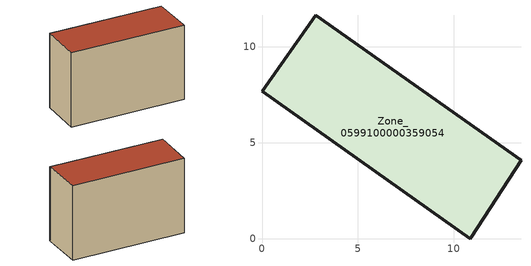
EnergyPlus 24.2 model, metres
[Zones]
Zone_0599100000359054
 floor ground (C_G): 0,7.68 2.81,11.65 13.51,4.08 10.92,0.08 10.87,0 z3.71
 wall outside (C_F): 2.81,11.65 0,7.68 10.87,0 10.92,0.08 13.51,4.08 2.81,11.65 z3.71:12.54
 roof outside (C_R): 10.92,0.08 13.51,4.08 2.81,11.65 0,7.68 10.87,0 z12.54
[BUILDING]
Pand.0599100000359054: North Axis=0; Terrain=City; Loads Convergence Tolerance Value=0.04; Temperature Convergence Tolerance Value=0.4; Solar Distribution=FullExterior; Maximum Number of Warmup Days=25; Minimum Number of Warmup Days=1
[Site:Location]
Rotterdam.The.Hague.AP_ZH_NLD Design_Conditions: Latitude=51.96; Longitude=4.45; Time Zone=1; Elevation=-4.5
[SITE:GROUNDTEMPERATURE:BUILDINGSURFACE]
18, 18, 18, 18, 18, 18, 18, 18, 18, 18, 18, 18
[MATERIAL] Thermal Absorptance=0.9; Solar Absorptance=0.7; Visible Absorptance=0.7
Name | Roughness | Thickness | Conductivity | Density | Specific Heat
G.TI.1992-2005 | MediumSmooth | 0.15 | 0.06 | 540 | 1210
F.TI.1992-2005 | Rough | 0.3 | 0.12 | 1920 | 840
R.TI.1992-2005 | MediumRough | 0.2 | 0.08 | 1500 | 1000
[CONSTRUCTION]
C_G: G.TI.1992-2005
C_F: F.TI.1992-2005
C_R: R.TI.1992-2005
[ZONE]
Zone_0599100000359054: Type=1; Multiplier=1; Ceiling Height=Autocalculate; Volume=Autocalculate; Floor Area=autocalculate; Part of Total Floor Area=Yes
[ZONEINFILTRATION:DESIGNFLOWRATE]
Infil_Zone_0599100000359054: Zone or ZoneList or Space or SpaceList=Zone_0599100000359054; Schedule=AlwaysOn; Design Flow Rate Calculation Method=Flow/Area; Flow Rate per Floor Area=0.0015; Constant Term Coefficient=1; Temperature Term Coefficient=0; Velocity Term Coefficient=0; Velocity Squared Term Coefficient=0
[HVACTEMPLATE:ZONE:IDEALLOADSAIRSYSTEM]
Zone_0599100000359054: Maximum Heating Supply Air Temperature=50; Minimum Cooling Supply Air Temperature=13; Maximum Heating Supply Air Humidity Ratio=0.0156; Minimum Cooling Supply Air Humidity Ratio=0.0077; Heating Limit=NoLimit; Cooling Limit=NoLimit; Dehumidification Control Type=ConstantSensibleHeatRatio; Cooling Sensible Heat Ratio=0.7; Dehumidification Setpoint=60; Humidification Control Type=None; Humidification Setpoint=30; Outdoor Air Method=None; Outdoor Air Flow Rate per Person=0.00944; Outdoor Air Flow Rate per Zone Floor Area=0; Outdoor Air Flow Rate per Zone=0; Demand Controlled Ventilation Type=None; Outdoor Air Economizer Type=NoEconomizer; Heat Recovery Type=None; Sensible Heat Recovery Effectiveness=0.7; Latent Heat Recovery Effectiveness=0.65
[ZONECONTROL:THERMOSTAT]
ThermostatControl_Zone_0599100000359054: Zone or ZoneList=Zone_0599100000359054; Control Type Schedule=DualSetpointControlType; Control 1=Thermostat_Zone_0599100000359054; Temperature Difference Between Cutout And Setpoint=0
[THERMOSTATSETPOINT:DUALSETPOINT]
Thermostat_Zone_0599100000359054: Heating Setpoint Temperature Schedule=HeatingSetpoint_Zone_0599100000359054; Cooling Setpoint Temperature Schedule=CoolingSetpoint_Zone_0599100000359054
[SCHEDULE:COMPACT]
HeatingSetpoint_Zone_0599100000359054: Through: 12/31, For: AllDays, Until: 24:00, 21
CoolingSetpoint_Zone_0599100000359054: Through: 12/31, For: AllDays, Until: 24:00, 24
DualSetpointControlType: Through: 12/31, For: AllDays, Until: 24:00, 4
AlwaysOn: Through: 12/31, For: AllDays, Until: 24:00, 1
